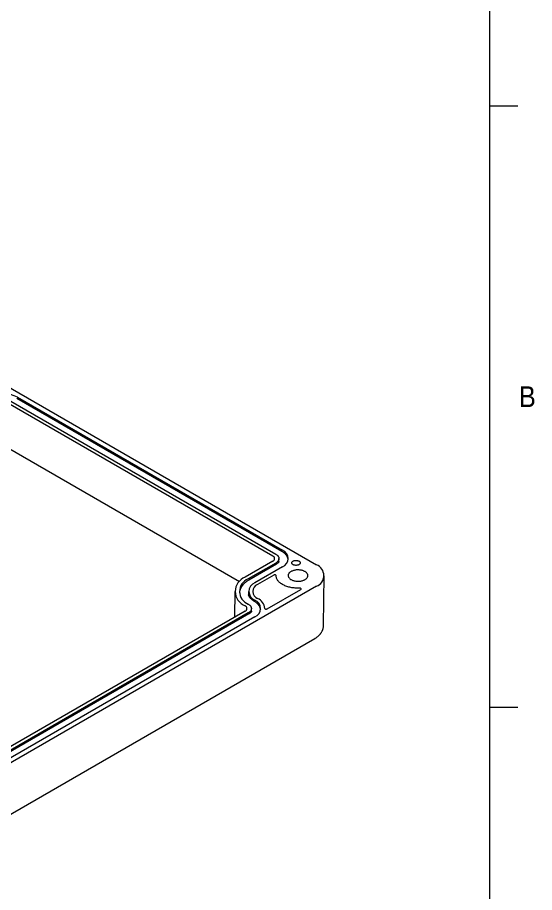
# Model space of a CAD drawing. Header units: inches. Extents: x 0.3 to 21.8, y 0.2 to 16.9.
# Drawn here: x 19.395 to 21.724, y 2.285 to 6.226 of the extents above; entities that cross this region are included whole.
import ezdxf

# ---------------------------------------------------------------- set-up
doc = ezdxf.new("R2010")
doc.units = ezdxf.units.IN
doc.header["$MEASUREMENT"] = 0
doc.linetypes.add('SLD-Solid', pattern=[0])
doc.styles.add('SLDTEXTSTYLE1', font='GOTHIC.TTF', dxfattribs={"width": 0.913})

msp = doc.modelspace()

# ---------------------------------------------------------------- linework, layer by layer
at = {"color": 7, "linetype": 'SLD-Solid', "lineweight": 0}
for p, q in [((21.52288, 0.4106), (21.52288, 16.6606)), ((21.52288, 5.8276), (21.64788, 5.8276)), ((21.52288, 3.1196), (21.64788, 3.1196))]:
    msp.add_line(p, q, dxfattribs=at)
at = {"color": 7, "linetype": 'SLD-Solid', "lineweight": 15}
for p, q in [((17.82267, 5.44524), (20.74161, 3.76017)), ((19.36464, 4.49767), (20.55825, 3.80862)), ((20.5855, 3.82117), (19.3919, 4.51022)), ((19.3947, 4.51502), (20.5883, 3.82597)), ((19.35073, 4.48963), (20.54433, 3.80058)), ((19.34906, 4.28944), (20.39478, 3.68576)), ((20.57265, 3.77491), (20.57265, 3.78854)), ((20.54433, 3.7765), (20.41987, 3.70466)), ((20.55825, 3.76846), (20.43379, 3.69662)), ((20.56104, 3.76366), (20.43659, 3.69182)), ((20.5883, 3.75112), (20.46385, 3.67927)), ((20.54943, 3.71413), (20.47644, 3.672)), ((20.77352, 3.48799), (20.77617, 3.71154)), ((20.74161, 3.66384), (18.8805, 2.58944)), ((20.37375, 3.64099), (20.37236, 3.52415)), ((20.43593, 3.64036), (20.43593, 3.62443)), ((20.51911, 3.56192), (20.67067, 3.64942)), ((20.42023, 3.55178), (19.0746, 2.77497)), ((20.44855, 3.55018), (20.44855, 3.56383)), ((20.43415, 3.54375), (19.08852, 2.76694)), ((20.43695, 3.53895), (19.09132, 2.76213)), ((20.4642, 3.5264), (19.11858, 2.74959)), ((18.87252, 2.35369), (20.73363, 3.42809))]:
    msp.add_line(p, q, dxfattribs=at)
at = {"color": 7, "linetype": 'SLD-Solid', "lineweight": 15, "flags": 128}
for points in [[(20.55825, 3.80862), (20.56064, 3.80714), (20.56284, 3.80556), (20.56484, 3.80389), (20.56663, 3.80215), (20.56821, 3.80034), (20.56955, 3.79846), (20.57066, 3.79654), (20.57153, 3.79458), (20.57215, 3.79258), (20.57253, 3.79057), (20.57265, 3.78854), (20.57253, 3.78652), (20.57215, 3.7845), (20.57153, 3.78251), (20.57066, 3.78054), (20.56955, 3.77862), (20.56821, 3.77675), (20.56663, 3.77493), (20.56484, 3.77319), (20.56284, 3.77153), (20.56064, 3.76995), (20.55825, 3.76846)], [(20.63572, 3.77701), (20.63736, 3.77785), (20.63916, 3.77859), (20.64108, 3.77919), (20.64312, 3.77967), (20.64524, 3.78001), (20.64741, 3.78021), (20.64961, 3.78026), (20.6518, 3.78017), (20.65396, 3.77994), (20.65606, 3.77956), (20.65807, 3.77905), (20.65997, 3.77841), (20.66173, 3.77765), (20.66333, 3.77678), (20.66474, 3.77581), (20.66596, 3.77475), (20.66695, 3.77362), (20.66772, 3.77243), (20.66825, 3.7712), (20.66853, 3.76994), (20.66856, 3.76868), (20.66834, 3.76741), (20.66788, 3.76617), (20.66717, 3.76497), (20.66623, 3.76383), (20.66506, 3.76275), (20.6637, 3.76176), (20.66214, 3.76086), (20.66042, 3.76007), (20.65856, 3.7594), (20.65657, 3.75885), (20.65449, 3.75845), (20.65234, 3.75818), (20.65016, 3.75805), (20.64796, 3.75807), (20.64578, 3.75823), (20.64364, 3.75854), (20.64159, 3.75898), (20.63963, 3.75955), (20.63779, 3.76026), (20.63611, 3.76107), (20.6346, 3.762), (20.63329, 3.76301), (20.63218, 3.76411), (20.63129, 3.76527), (20.63065, 3.76648), (20.63024, 3.76773), (20.63008, 3.76899), (20.63018, 3.77026), (20.63052, 3.77151), (20.63111, 3.77274), (20.63194, 3.77391), (20.63299, 3.77503), (20.63426, 3.77606), (20.63572, 3.77701)], [(20.55967, 3.7117), (20.55953, 3.71244), (20.55912, 3.71314), (20.55846, 3.71377), (20.55759, 3.71431), (20.55653, 3.71473), (20.55535, 3.71501), (20.55409, 3.71514), (20.55281, 3.71511), (20.55157, 3.71493), (20.55042, 3.7146), (20.54943, 3.71413)], [(20.66595, 3.65532), (20.6609, 3.65516), (20.65584, 3.65516), (20.65078, 3.6553), (20.64574, 3.65559), (20.64074, 3.65604), (20.63578, 3.65663), (20.63089, 3.65737), (20.62606, 3.65825), (20.62132, 3.65927), (20.61668, 3.66043), (20.61214, 3.66173), (20.60773, 3.66316), (20.60345, 3.66472), (20.59931, 3.66641), (20.59533, 3.66821), (20.59152, 3.67013), (20.58788, 3.67217), (20.58443, 3.6743), (20.58117, 3.67654), (20.57812, 3.67887), (20.57528, 3.68129), (20.57265, 3.68379), (20.57025, 3.68636), (20.56809, 3.689), (20.56616, 3.6917), (20.56448, 3.69446), (20.56304, 3.69726), (20.56185, 3.7001), (20.56092, 3.70297), (20.56024, 3.70587), (20.55983, 3.70878), (20.55967, 3.7117)], [(20.62688, 3.73007), (20.6246, 3.72865), (20.62252, 3.72714), (20.62064, 3.72554), (20.61897, 3.72386), (20.61753, 3.72211), (20.61632, 3.72031), (20.61536, 3.71846), (20.61463, 3.71657), (20.61416, 3.71466), (20.61394, 3.71273), (20.61397, 3.7108), (20.61425, 3.70887), (20.61479, 3.70696), (20.61558, 3.70508), (20.6166, 3.70324), (20.61787, 3.70145), (20.61937, 3.69972), (20.62109, 3.69806), (20.62302, 3.69648), (20.62516, 3.69499), (20.62748, 3.6936), (20.62998, 3.69231), (20.63264, 3.69114), (20.63544, 3.69008), (20.63838, 3.68916), (20.64143, 3.68836), (20.64458, 3.68769), (20.6478, 3.68717), (20.65108, 3.68679), (20.65441, 3.68655), (20.65775, 3.68646), (20.6611, 3.68651), (20.66443, 3.68672), (20.66772, 3.68706), (20.67096, 3.68755), (20.67413, 3.68818), (20.67721, 3.68894), (20.68017, 3.68984), (20.68301, 3.69086), (20.68571, 3.69201), (20.68825, 3.69327), (20.69062, 3.69464), (20.6928, 3.6961), (20.69479, 3.69766), (20.69656, 3.6993), (20.69812, 3.70101), (20.69944, 3.70279), (20.70053, 3.70462), (20.70138, 3.70649), (20.70197, 3.70839), (20.70232, 3.71031), (20.70242, 3.71225), (20.70226, 3.71418), (20.70185, 3.71609), (20.70119, 3.71799), (20.70028, 3.71985), (20.69913, 3.72167), (20.69775, 3.72343), (20.69614, 3.72512), (20.69431, 3.72674), (20.69228, 3.72828), (20.69005, 3.72972), (20.68763, 3.73106), (20.68505, 3.73229), (20.68232, 3.73341), (20.67944, 3.7344), (20.67645, 3.73527), (20.67335, 3.736), (20.67016, 3.73659), (20.66691, 3.73705), (20.6636, 3.73736), (20.66026, 3.73752), (20.65691, 3.73754), (20.65357, 3.73741), (20.65026, 3.73714), (20.64699, 3.73672), (20.64378, 3.73616), (20.64066, 3.73546), (20.63763, 3.73463), (20.63473, 3.73367), (20.63196, 3.73258), (20.62934, 3.73138), (20.62688, 3.73007)], [(20.67067, 3.64942), (20.6715, 3.65001), (20.67208, 3.6507), (20.67238, 3.65145), (20.6724, 3.65221), (20.67212, 3.65296), (20.67156, 3.65365), (20.67076, 3.65426), (20.66974, 3.65475), (20.66856, 3.6551), (20.66728, 3.65529), (20.66595, 3.65532)], [(20.43406, 3.58396), (20.43646, 3.58247), (20.43867, 3.5809), (20.44068, 3.57923), (20.44249, 3.57749), (20.44407, 3.57567), (20.44542, 3.5738), (20.44654, 3.57187), (20.44741, 3.56991), (20.44804, 3.56791), (20.44842, 3.56589), (20.44855, 3.56386), (20.44843, 3.56183), (20.44806, 3.55982), (20.44744, 3.55782), (20.44657, 3.55585), (20.44547, 3.55392), (20.44412, 3.55205), (20.44255, 3.55023), (20.44076, 3.54848), (20.43875, 3.54682), (20.43654, 3.54523), (20.43415, 3.54375)], [(20.50887, 3.56434), (20.50901, 3.56361), (20.50942, 3.56291), (20.51008, 3.56228), (20.51096, 3.56174), (20.51201, 3.56132), (20.5132, 3.56104), (20.51446, 3.56092), (20.51573, 3.56094), (20.51697, 3.56113), (20.51811, 3.56146), (20.51911, 3.56192)]]:
    msp.add_lwpolyline(points, dxfattribs=at)
at = {"color": 7, "linetype": 'SLD-Solid', "lineweight": 15}
for centre, radius, start, end in [((19.32984, 4.39008), 0.14077, 62.56441, 117.17027), ((20.57388, 3.78854), 0.04011, 291.06467, 68.93533), ((20.53969, 3.78854), 0.0129, 291.04525, 68.95475), ((20.72309, 3.712), 0.05161, 291.03075, 68.96925), ((20.44448, 3.64033), 0.06887, 110.93709, 249.32828), ((20.45533, 3.64034), 0.06026, 110.93683, 249.32855), ((20.47887, 3.64035), 0.04172, 111.10269, 249.16268), ((20.48859, 3.64035), 0.0339, 110.99468, 249.2707), ((20.44975, 3.56384), 0.04013, 291.10269, 69.16268), ((20.45373, 3.55808), 0.05549, 6.48025, 65.67059), ((20.41558, 3.56383), 0.01291, 291.08153, 69.18384)]:
    msp.add_arc(centre, radius, start, end, dxfattribs=at)
for points, knots in [([(20.61438, 3.78219), (20.61431, 3.78267), (20.61413, 3.78388), (20.61376, 3.78581), (20.61323, 3.78808), (20.61252, 3.79052), (20.61158, 3.79318), (20.61042, 3.79588), (20.60905, 3.79856), (20.60751, 3.80114), (20.60577, 3.80369), (20.60383, 3.80617), (20.60171, 3.80858), (20.59942, 3.8109), (20.59696, 3.81314), (20.59434, 3.81528), (20.59157, 3.81733), (20.58864, 3.81928), (20.58661, 3.82055), (20.58552, 3.82115), (20.5855, 3.82117)], [0, 0, 0, 0, 0.0246015, 0.062139, 0.1048103, 0.1537821, 0.2100043, 0.2738278, 0.3351464, 0.3989332, 0.4642136, 0.5303528, 0.5969653, 0.663822, 0.7307873, 0.7977683, 0.8647171, 0.9316091, 0.9984286, 1, 1, 1, 1]), ([(20.573, 3.77587), (20.573, 3.77585), (20.57299, 3.77581), (20.57287, 3.77544), (20.57264, 3.77486), (20.57227, 3.77408), (20.57174, 3.77315), (20.57101, 3.77208), (20.5701, 3.77091), (20.56899, 3.76968), (20.56769, 3.76841), (20.5662, 3.76714), (20.56453, 3.76588), (20.56282, 3.76471), (20.56159, 3.76399), (20.56103, 3.76367)], [0, 0, 0, 0, 0.054652, 0.117052, 0.1871014, 0.2575274, 0.3332062, 0.412867, 0.4953088, 0.5796509, 0.6653172, 0.7519409, 0.8392843, 0.9271861, 1, 1, 1, 1]), ([(20.4366, 3.69182), (20.43545, 3.69114), (20.43307, 3.68975), (20.42963, 3.68752), (20.42623, 3.68515), (20.42298, 3.6827), (20.41988, 3.68016), (20.41693, 3.67755), (20.41415, 3.67487), (20.41154, 3.67211), (20.40909, 3.66928), (20.40683, 3.66638), (20.40474, 3.66343), (20.40284, 3.66042), (20.40112, 3.65737), (20.3996, 3.65429), (20.39827, 3.65121), (20.39715, 3.64815), (20.39622, 3.64517), (20.39548, 3.64232), (20.39491, 3.63964), (20.39448, 3.63715), (20.39419, 3.63517), (20.39407, 3.63398), (20.39402, 3.63359)], [0, 0, 0, 0, 0.048303, 0.1004817, 0.1526831, 0.2048876, 0.2570732, 0.3092152, 0.3612842, 0.4132437, 0.4650396, 0.5166051, 0.5678476, 0.6186337, 0.6687664, 0.71795, 0.7657438, 0.8115214, 0.8544886, 0.8938362, 0.9290129, 0.9599253, 0.9869074, 1, 1, 1, 1]), ([(20.46123, 3.59655), (20.46121, 3.59656), (20.4602, 3.59712), (20.45833, 3.59827), (20.45564, 3.60002), (20.45311, 3.60183), (20.45074, 3.60367), (20.44854, 3.60554), (20.44651, 3.60744), (20.44465, 3.60935), (20.44298, 3.61125), (20.44148, 3.61315), (20.44018, 3.615), (20.43905, 3.6168), (20.43811, 3.61851), (20.43736, 3.62011), (20.43678, 3.62154), (20.43636, 3.62276), (20.43608, 3.62374), (20.43592, 3.62447), (20.43583, 3.62491), (20.4358, 3.62513), (20.4358, 3.62511), (20.4358, 3.6251)], [0, 0, 0, 0, 0.0011693, 0.060353, 0.1194445, 0.1784042, 0.2371897, 0.2957541, 0.3540431, 0.4119911, 0.4695152, 0.5265056, 0.5828108, 0.6382128, 0.6923913, 0.7448767, 0.7950132, 0.8419937, 0.8850441, 0.9237181, 0.9580834, 0.9886547, 1, 1, 1, 1]), ([(20.49029, 3.55745), (20.49022, 3.55794), (20.49004, 3.55916), (20.48966, 3.56109), (20.48913, 3.56336), (20.48842, 3.56581), (20.48748, 3.56846), (20.48632, 3.57116), (20.48495, 3.57384), (20.48341, 3.57643), (20.48167, 3.57897), (20.47974, 3.58146), (20.47762, 3.58387), (20.47532, 3.58619), (20.47286, 3.58842), (20.47024, 3.59057), (20.46747, 3.59262), (20.46454, 3.59456), (20.46246, 3.59587), (20.46131, 3.5965), (20.46123, 3.59655)], [0, 0, 0, 0, 0.0247952, 0.0621845, 0.1046872, 0.1534656, 0.2094658, 0.2730372, 0.3341136, 0.3976485, 0.462671, 0.5285491, 0.5948984, 0.6614911, 0.728192, 0.7949084, 0.8615927, 0.9282206, 0.9947761, 1, 1, 1, 1]), ([(20.44887, 3.55099), (20.44887, 3.551), (20.44887, 3.55104), (20.44881, 3.55083), (20.44865, 3.55037), (20.44833, 3.54965), (20.44783, 3.54874), (20.44717, 3.54771), (20.44644, 3.54673), (20.44582, 3.546), (20.44533, 3.54545), (20.44487, 3.54496), (20.44425, 3.54433), (20.44327, 3.54342), (20.44181, 3.54219), (20.4397, 3.54061), (20.43793, 3.53954), (20.43697, 3.53896)], [0, 0, 0, 0, 0.0072059, 0.0668683, 0.1344147, 0.2022755, 0.2844651, 0.3762466, 0.4533865, 0.512584, 0.5404334, 0.5711691, 0.6133863, 0.6671597, 0.7569919, 0.8678155, 1, 1, 1, 1]), ([(20.73363, 3.42809), (20.73437, 3.42852), (20.73644, 3.42973), (20.73973, 3.43185), (20.74344, 3.43446), (20.74697, 3.43721), (20.75032, 3.44008), (20.75346, 3.44307), (20.7564, 3.44616), (20.75911, 3.44936), (20.76159, 3.45264), (20.76384, 3.45599), (20.76586, 3.45941), (20.76764, 3.46288), (20.76919, 3.4664), (20.7705, 3.46996), (20.77157, 3.47355), (20.77241, 3.47716), (20.77302, 3.48078), (20.77341, 3.48438), (20.77348, 3.48678), (20.77352, 3.48796)], [0, 0, 0, 0, 0.0322527, 0.0904136, 0.1485565, 0.206469, 0.2640302, 0.3211177, 0.3776175, 0.4334338, 0.4884968, 0.5427668, 0.5962346, 0.6489187, 0.700861, 0.7521214, 0.8027728, 0.852897, 0.9025818, 0.9519182, 1, 1, 1, 1])]:
    msp.add_open_spline(points, degree=3, knots=knots, dxfattribs=at)

# ---------------------------------------------------------------- texts
at = {"color": 7, "linetype": 'Continuous', "lineweight": 0, "insert": (21.65336, 4.56466), "char_height": 0.09375, "attachment_point": 1, "style": 'SLDTEXTSTYLE1'}
msp.add_mtext('B', dxfattribs=at)

doc.saveas('drawing.dxf')
